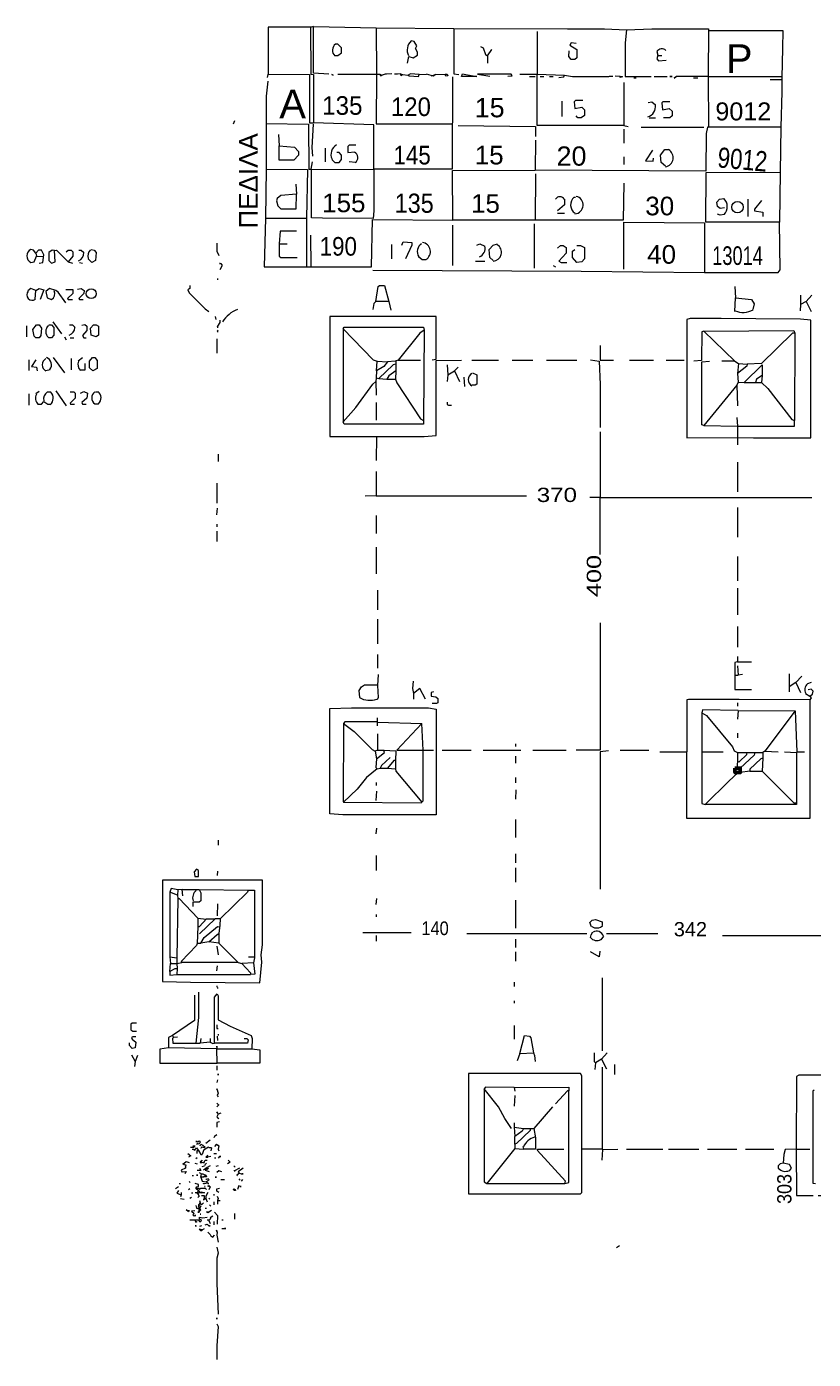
# Model space of a CAD drawing. Header units: metres. Extents: x 0.1 to 33.2, y 0 to 25.4.
# Drawn here: x 15.75 to 23.81, y 0.03 to 13.67 of the extents above; entities that cross this region are included whole.
import ezdxf

# ---------------------------------------------------------------- set-up
doc = ezdxf.new("R2010")
doc.units = ezdxf.units.M
for name, color, linetype, lineweight in [('P2D_GRAMMES', 7, 'Continuous', 18), ('P2D_MIKRA', 8, 'Continuous', 13), ('P2D_TOIXOI', 7, 'Continuous', 50), ('P2D_TOXA', 7, 'Continuous', 18)]:
    doc.layers.add(name, color=color, linetype=linetype, lineweight=lineweight)
doc.layers.add('P2D_KEIMENA', color=7, linetype='Continuous')
doc.styles.add('ARIAL', font='arial.ttf')

msp = doc.modelspace()

# ---------------------------------------------------------------- linework, layer by layer
at = {"layer": 'P2D_GRAMMES'}
for p, q in [((18.689606, 13.674725), (19.331021, 13.662025)), ((19.331021, 13.662025), (20.126325, 13.655675)), ((19.331021, 13.662025), (19.332575, 13.187683)), ((20.978685, 13.623925), (20.978685, 13.185775)), ((20.469225, 13.376275), (20.469225, 13.300075)), ((22.214609, 13.380027), (22.253575, 13.379739)), ((18.938875, 13.187683), (19.332575, 13.187683)), ((19.332575, 13.187683), (19.364325, 13.187683)), ((19.364325, 13.187683), (19.389725, 13.179425)), ((19.580225, 13.192125), (19.599275, 13.185775)), ((19.599275, 13.185775), (19.656425, 13.179425)), ((19.770725, 13.185775), (19.846925, 13.187683)), ((19.892869, 13.172701), (19.935825, 13.185775)), ((19.935825, 13.185775), (20.037425, 13.187683)), ((20.799425, 13.187683), (20.978685, 13.187683)), ((21.345525, 13.165416), (21.688425, 13.165416)), ((21.701125, 13.165416), (21.713758, 13.166063)), ((21.828125, 13.165416), (21.777325, 13.166725)), ((21.867252, 13.103225), (21.866225, 12.661682)), ((22.177375, 13.165416), (22.310725, 13.165416)), ((22.729825, 13.165416), (23.483929, 13.165325)), ((22.729825, 13.165416), (22.732917, 12.647489)), ((23.364825, 13.134975), (23.483715, 13.134975)), ((21.231225, 12.912725), (21.231225, 12.753975)), ((22.126575, 12.73996), (22.190075, 12.73996)), ((18.204942, 12.684125), (18.202275, 12.217218)), ((21.866225, 12.661682), (21.910675, 12.652375)), ((22.044025, 12.647489), (22.685375, 12.647489)), ((23.472775, 12.647489), (23.464889, 12.18565)), ((18.8087, 12.430125), (18.8087, 12.290425)), ((20.961452, 12.512675), (20.958175, 12.2047)), ((19.116675, 12.284075), (19.053175, 12.290425)), ((18.202275, 12.217218), (18.195925, 11.715445)), ((20.961452, 12.169775), (20.958175, 11.693098)), ((21.358225, 11.928763), (21.370925, 11.928763)), ((23.136437, 11.909425), (23.136437, 11.731625)), ((18.195925, 11.715445), (18.615025, 11.715445)), ((18.615025, 11.715445), (18.615025, 11.215787)), ((20.110549, 11.642725), (20.110549, 11.229975)), ((20.94865, 11.655425), (20.94865, 11.204575)), ((18.6563, 11.541125), (18.659475, 11.215787)), ((15.846425, 11.356975), (15.852775, 11.325225)), ((15.852775, 11.325225), (15.925346, 11.323411)), ((18.338283, 11.452225), (18.418175, 11.450931)), ((19.48815, 11.445875), (19.48815, 11.299825)), ((16.176625, 11.268075), (16.221075, 11.255375)), ((16.290925, 11.261725), (16.322675, 11.255375)), ((18.615025, 11.215787), (18.659475, 11.215787)), ((23.003648, 11.014075), (23.009225, 10.899775)), ((23.790275, 10.925175), (23.733125, 10.861675)), ((19.459575, 10.861123), (19.478625, 10.772775)), ((23.003648, 10.760075), (23.009225, 10.899775)), ((23.733125, 10.861675), (23.675975, 10.829925)), ((23.733125, 10.861675), (23.783925, 10.760075)), ((16.017875, 10.652125), (16.106775, 10.531475)), ((15.751342, 10.614025), (15.751342, 10.499725)), ((19.821525, 10.569575), (19.815175, 9.642475)), ((22.685375, 10.556875), (23.002875, 10.250904)), ((23.61565, 10.537825), (23.612475, 9.642475)), ((16.195675, 10.491355), (16.233775, 10.491355)), ((15.773491, 10.264775), (15.773491, 10.156825)), ((16.024225, 10.290175), (16.138525, 10.131425)), ((16.208375, 10.277475), (16.208375, 10.163175)), ((16.322675, 10.283825), (16.278225, 10.252075)), ((20.310475, 10.262528), (20.583525, 10.262528)), ((20.723225, 10.262528), (20.932775, 10.262528)), ((21.072475, 10.262528), (21.383625, 10.262528)), ((21.923375, 10.262528), (22.171025, 10.262528)), ((22.298025, 10.262528), (22.482175, 10.262528)), ((23.002875, 10.250904), (22.869525, 10.250904)), ((23.002875, 10.250904), (23.040975, 10.226675)), ((15.992475, 10.163175), (15.948025, 10.150475)), ((19.5329, 10.150475), (19.529425, 10.067925)), ((20.062825, 10.112375), (20.056475, 10.042525)), ((20.170775, 10.188575), (20.132675, 10.150475)), ((20.132675, 10.150475), (20.183475, 10.042525)), ((23.040975, 10.226675), (23.029202, 10.125075)), ((23.029202, 10.125075), (23.034625, 10.036175)), ((23.040975, 10.226675), (23.129875, 10.220325)), ((23.282275, 10.106025), (23.275925, 10.033943)), ((19.331021, 10.080625), (19.326225, 10.042525)), ((19.326225, 10.042525), (19.331021, 9.902825)), ((19.357975, 10.074275), (19.440525, 10.067925)), ((19.440525, 10.067925), (19.529425, 10.067925)), ((20.227925, 10.087278), (20.234275, 9.991725)), ((23.021925, 10.004425), (22.685375, 9.591675)), ((23.034625, 10.036175), (23.021925, 10.004425)), ((23.021925, 10.004425), (23.029202, 9.794875)), ((23.034625, 10.036175), (23.098125, 10.033943)), ((23.098125, 10.033943), (23.212425, 10.033943)), ((23.212425, 10.033943), (23.275925, 10.033943)), ((15.773491, 9.915525), (15.773491, 9.801225)), ((15.878175, 9.940925), (15.846425, 9.915525)), ((15.960725, 9.936956), (15.998825, 9.936956)), ((16.049625, 9.947275), (16.157575, 9.794875)), ((16.456025, 9.936956), (16.481425, 9.936956)), ((19.331021, 9.826625), (19.331021, 9.648825)), ((16.487775, 9.812524), (16.449675, 9.812524)), ((19.332575, 9.48053), (19.331021, 9.236075)), ((23.029202, 9.217025), (23.029202, 8.912225)), ((17.699358, 9.001125), (17.699358, 8.797925)), ((19.331021, 8.874214), (19.218275, 8.867775)), ((23.029202, 8.753475), (23.029202, 8.448675)), ((19.331021, 8.347075), (19.331021, 8.074025)), ((23.029202, 8.251825), (23.029202, 8.004175)), ((23.029202, 7.927975), (23.029202, 7.654925)), ((19.34464, 7.908925), (19.34464, 7.705725)), ((19.34464, 7.610475), (19.34464, 7.356475)), ((23.029202, 7.534275), (23.029202, 7.324725)), ((19.34464, 7.248525), (19.34464, 7.108825)), ((23.028275, 7.229475), (23.028275, 7.172325)), ((23.028275, 7.172325), (23.174325, 7.172325)), ((23.029202, 7.134225), (23.034625, 7.038975)), ((23.002875, 7.038278), (23.034625, 7.038975)), ((23.079075, 7.045325), (23.034625, 7.038975)), ((23.559406, 7.051675), (23.559406, 6.918325)), ((23.625175, 6.962775), (23.559406, 6.918325)), ((23.688675, 7.026275), (23.625175, 6.962775)), ((23.625175, 6.962775), (23.675975, 6.861175)), ((23.783925, 6.962775), (23.745825, 6.950075)), ((19.713575, 6.848475), (19.711621, 6.791325)), ((23.559406, 6.918325), (23.559406, 6.867525)), ((22.665497, 6.651625), (22.665497, 6.251575)), ((23.034625, 6.677025), (23.028275, 6.588125)), ((23.034625, 6.677025), (23.618825, 6.670675)), ((23.618825, 6.670675), (23.307675, 6.257925)), ((19.34464, 6.435725), (19.345275, 6.270625)), ((19.345275, 6.270625), (19.319875, 6.257925)), ((19.345275, 6.270625), (19.408775, 6.268085)), ((19.529425, 6.162675), (19.529425, 6.080125)), ((20.005675, 6.268085), (20.304125, 6.268085)), ((20.424775, 6.268085), (20.812125, 6.268085)), ((20.932775, 6.268085), (21.275675, 6.268085)), ((21.828125, 6.268085), (22.120225, 6.268085)), ((22.234525, 6.25206), (22.511513, 6.251575)), ((22.665497, 6.251575), (22.882225, 6.25206)), ((23.029202, 6.156325), (23.021925, 6.086475)), ((23.029202, 6.245225), (23.129875, 6.245225)), ((23.129875, 6.245225), (23.206075, 6.245225)), ((23.206075, 6.245225), (23.288487, 6.245225)), ((23.288487, 6.188075), (23.282275, 6.054725)), ((23.307675, 6.257925), (23.288487, 6.245225)), ((23.307675, 6.257925), (23.447375, 6.25206)), ((19.370675, 6.086475), (19.446875, 6.086475)), ((19.446875, 6.086475), (19.529425, 6.080125)), ((23.155275, 6.054725), (23.057247, 6.04079)), ((23.155275, 6.054725), (23.282275, 6.054725)), ((20.756552, 5.559425), (20.756552, 5.375275)), ((19.331021, 5.191125), (19.331021, 5.038725)), ((20.756552, 5.210175), (20.756552, 5.114925)), ((20.756552, 5.064125), (20.756552, 4.918075)), ((17.294225, 4.784725), (17.300575, 4.750858)), ((17.345025, 4.84418), (17.300575, 4.841875)), ((17.516475, 4.84418), (18.018125, 4.835525)), ((17.300575, 4.750858), (17.287875, 4.143375)), ((17.706975, 4.695825), (17.700625, 4.575175)), ((20.756552, 4.733925), (20.756552, 4.448175)), ((17.503775, 4.549775), (17.503775, 4.464109)), ((17.732375, 4.543425), (17.681575, 4.543425)), ((17.719675, 4.392281), (17.719675, 4.295775)), ((19.192875, 4.403725), (19.688175, 4.403725)), ((20.259675, 4.392281), (21.485225, 4.392281)), ((21.656675, 4.365625), (21.631275, 4.327525)), ((21.688425, 4.392281), (22.215475, 4.392281)), ((22.875875, 4.373536), (24.641175, 4.373536)), ((17.497664, 4.295997), (17.535525, 4.295775)), ((17.618075, 4.308475), (17.535525, 4.295775)), ((17.699358, 4.264025), (17.71384, 4.175125)), ((17.719675, 4.295775), (17.916525, 4.094867)), ((17.218348, 4.156075), (17.224375, 4.086225)), ((17.916525, 4.094867), (17.338675, 4.094867)), ((17.916525, 4.094867), (17.954625, 4.086225)), ((18.075275, 4.092575), (17.954625, 4.086225)), ((18.024475, 4.155901), (18.084175, 4.155901)), ((21.644532, 3.940175), (21.644532, 3.190875)), ((20.743813, 3.451225), (20.743813, 3.311525)), ((17.254115, 3.333591), (17.294225, 3.334931)), ((17.533284, 3.317875), (17.529175, 3.272274)), ((17.630775, 3.279775), (17.529175, 3.272274)), ((17.630775, 3.317875), (17.630775, 3.279775)), ((16.824325, 3.152775), (16.862425, 3.082925)), ((16.887825, 3.146425), (16.862425, 3.082925)), ((17.484725, 3.272274), (17.529175, 3.272274)), ((20.799425, 3.165475), (20.774025, 3.089275)), ((20.799425, 3.165475), (20.939125, 3.171825)), ((16.862425, 3.082925), (16.856075, 3.032125)), ((17.699358, 3.038475), (17.699358, 2.994025)), ((21.637625, 3.108325), (21.574125, 3.070225)), ((21.770975, 3.051175), (21.770975, 2.949575)), ((17.706975, 2.894089), (17.699358, 2.867025)), ((20.742275, 2.816225), (20.748625, 2.778125)), ((20.748625, 2.733675), (20.742275, 2.625725)), ((21.135975, 2.619375), (20.945475, 2.397125)), ((20.743813, 2.409825), (20.748625, 2.314575)), ((20.837525, 2.397125), (20.907375, 2.397125)), ((17.427575, 2.206625), (17.465675, 2.206625)), ((17.643475, 2.200275), (17.630775, 2.200275)), ((17.643475, 2.200275), (17.637125, 2.168525)), ((17.694275, 2.238375), (17.675225, 2.212975)), ((17.694275, 2.238375), (17.719675, 2.221865)), ((17.710747, 2.227668), (17.719675, 2.221865)), ((20.748625, 2.193925), (20.837525, 2.187183)), ((20.831175, 2.212975), (20.837525, 2.187183)), ((21.891625, 2.187183), (22.266275, 2.187183)), ((22.323425, 2.187183), (22.634575, 2.187183)), ((22.723475, 2.187183), (23.021925, 2.187183)), ((23.110825, 2.187183), (23.402925, 2.187183)), ((23.631525, 2.187575), (23.771225, 2.187183)), ((17.497425, 2.098675), (17.484725, 2.085975)), ((17.510125, 2.171065), (17.535525, 2.130425)), ((17.529175, 2.05105), (17.539765, 2.063404)), ((17.535525, 2.130425), (17.548225, 2.130425)), ((17.535525, 2.130425), (17.548225, 2.130425)), ((17.560925, 2.171065), (17.548225, 2.130425)), ((17.6022, 2.1209), (17.605375, 2.105025)), ((17.637125, 2.111375), (17.605375, 2.105025)), ((17.668875, 2.142548), (17.694275, 2.142548)), ((17.675225, 2.096135), (17.687925, 2.096135)), ((17.726025, 2.110798), (17.71384, 2.092325)), ((17.446625, 1.9177), (17.459325, 1.9177)), ((17.472025, 2.041525), (17.497425, 2.035175)), ((17.516475, 1.946275), (17.541875, 1.934369)), ((17.548225, 2.009775), (17.573625, 2.016125)), ((17.579975, 2.028825), (17.573625, 2.016125)), ((17.579975, 2.028825), (17.573625, 2.016125)), ((17.592675, 2.041525), (17.579975, 2.028825)), ((17.599025, 1.997075), (17.592675, 1.984375)), ((17.630775, 2.016125), (17.599025, 1.997075)), ((17.71384, 2.016125), (17.687925, 2.009775)), ((17.313275, 1.833161), (17.325975, 1.833161)), ((17.421225, 1.781175), (17.408525, 1.768475)), ((17.414875, 1.857375), (17.421225, 1.844675)), ((17.484725, 1.787525), (17.491075, 1.800225)), ((17.491075, 1.800225), (17.484725, 1.787525)), ((17.484725, 1.787525), (17.510125, 1.762125)), ((17.548225, 1.857375), (17.592675, 1.851025)), ((17.554575, 1.838325), (17.569392, 1.831975)), ((17.630775, 1.800225), (17.618075, 1.768475)), ((17.334442, 1.717675), (17.325975, 1.698625)), ((17.325975, 1.680845), (17.364075, 1.673225)), ((17.334442, 1.743075), (17.334442, 1.717675)), ((17.440275, 1.692275), (17.421263, 1.679575)), ((17.440275, 1.739688), (17.452975, 1.739688)), ((17.516475, 1.743075), (17.541875, 1.739688)), ((17.522825, 1.660525), (17.529175, 1.635125)), ((17.567275, 1.685925), (17.586325, 1.680845)), ((17.586325, 1.680845), (17.599025, 1.647825)), ((17.624425, 1.685925), (17.618075, 1.673225)), ((17.666201, 1.724025), (17.666201, 1.711325)), ((17.666201, 1.647825), (17.666201, 1.616075)), ((17.706975, 1.659001), (17.706975, 1.622425)), ((17.510125, 1.597025), (17.522825, 1.584325)), ((17.579975, 1.582208), (17.592675, 1.582208)), ((17.624425, 1.616075), (17.637125, 1.603375)), ((17.421225, 1.463675), (17.472025, 1.463675)), ((17.541875, 1.400175), (17.522825, 1.393825)), ((17.548225, 1.362075), (17.573625, 1.373364)), ((17.599025, 1.463675), (17.611725, 1.463675)), ((17.611725, 1.463675), (17.624425, 1.463675)), ((17.611725, 1.463675), (17.624425, 1.463675)), ((17.611725, 1.463675), (17.630775, 1.425575)), ((17.666201, 1.444625), (17.666201, 1.412875)), ((17.699358, 1.184275), (17.71384, 1.120775)), ((17.699358, 0.942975), (17.699358, 0.930275)), ((17.699358, 0.942975), (17.699358, 0.930275)), ((17.699358, 0.396875), (17.71384, 0.371475))]:
    msp.add_line(p, q, dxfattribs=at)
for points in [[(18.843625, 13.187683), (18.689606, 13.198475), (18.689606, 13.674725), (18.665825, 13.668123), (18.2245, 13.668123), (18.2245, 13.198475), (18.214975, 13.154025)], [(18.6563, 13.668123), (18.659475, 13.187683), (18.689606, 13.185775), (18.689606, 12.690475)], [(20.126325, 13.655675), (21.288375, 13.650936), (21.669375, 13.650936), (21.891625, 13.642975)], [(20.126325, 13.655675), (20.126325, 13.192125), (20.177125, 13.185775)], [(21.891625, 13.642975), (21.878925, 13.509625), (21.878925, 13.165416), (22.145625, 13.165416)], [(21.891625, 13.642975), (22.151975, 13.650936), (22.732917, 13.650936), (22.729825, 13.165416)], [(19.650075, 13.300075), (19.662775, 13.369925), (19.707225, 13.357225), (19.751675, 13.382625), (19.751675, 13.414375), (19.732625, 13.452475), (19.745325, 13.477875), (19.719925, 13.522325), (19.688175, 13.528675)], [(21.377275, 13.503275), (21.326475, 13.509625), (21.313775, 13.484225), (21.383625, 13.439775), (21.383625, 13.357225), (21.364575, 13.338175), (21.326475, 13.338175), (21.301075, 13.369925), (21.307425, 13.427075)], [(22.732827, 13.636727), (23.495, 13.636625), (23.489358, 13.452475), (23.483715, 13.154025), (23.483715, 13.134975)], [(18.907125, 13.379739), (18.938875, 13.379739), (18.973588, 13.408025), (18.973588, 13.458825), (18.938875, 13.496925), (18.913475, 13.496925)], [(20.399375, 13.471525), (20.424775, 13.458825), (20.450175, 13.388975), (20.469225, 13.376275), (20.513675, 13.439775), (20.513675, 13.439775)], [(22.202775, 13.420725), (22.215475, 13.382625), (22.202775, 13.344525), (22.221825, 13.325475), (22.298025, 13.331825)], [(18.221325, 13.115925), (18.204942, 12.963525), (18.204942, 12.684125)], [(18.222428, 13.188807), (18.646775, 13.185775), (18.646775, 12.690475), (18.689606, 12.690475)], [(20.110549, 13.160375), (20.107275, 12.217218), (19.307243, 12.217218), (19.307243, 11.788775), (19.300825, 11.712575), (18.780125, 11.715445), (18.669, 11.718925), (18.669, 12.214225), (19.307243, 12.217218), (19.307243, 12.671425), (18.689606, 12.690475)], [(18.875375, 13.185775), (18.888075, 13.179425), (18.875375, 13.185775)], [(19.332575, 13.187683), (19.331021, 12.67972), (20.10888, 12.679671)], [(19.364325, 13.187683), (19.377025, 13.173075), (19.389725, 13.179425)], [(19.491325, 13.192125), (19.434175, 13.187683), (19.421475, 13.187683), (19.389725, 13.179425)], [(19.580225, 13.192125), (19.548475, 13.187683), (19.516725, 13.187683)], [(19.599275, 13.185775), (19.586575, 13.173075), (19.580225, 13.192125)], [(19.935825, 13.185775), (19.916775, 13.166725), (19.846925, 13.187683)], [(20.678775, 13.166725), (20.723225, 13.173075), (20.710525, 13.187683), (20.367625, 13.187683), (20.494625, 13.166725)], [(21.866225, 12.661682), (20.977225, 12.661682), (20.978685, 13.187683), (21.256625, 13.179425)], [(21.199475, 13.154025), (21.250275, 13.160375), (21.256625, 13.179425), (21.339175, 13.165416), (21.707475, 13.165416), (21.720175, 13.166725), (21.751925, 13.166725)], [(22.361525, 13.165416), (22.336125, 13.165416), (22.361525, 13.165416)], [(22.729825, 13.165416), (22.405975, 13.165416), (22.380575, 13.147675), (22.397439, 13.159454)], [(23.483715, 13.134975), (23.483715, 13.007975), (23.472775, 12.647489)], [(21.447125, 12.919075), (21.370925, 12.919075), (21.358225, 12.906375), (21.364575, 12.836525), (21.434425, 12.849225), (21.463496, 12.823825), (21.463496, 12.766675), (21.428075, 12.73996), (21.396325, 12.73996), (21.377275, 12.760325)], [(22.113875, 12.900025), (22.151975, 12.906375), (22.190075, 12.874625)], [(22.336125, 12.906375), (22.266275, 12.906375), (22.253575, 12.893675), (22.259925, 12.823825), (22.329775, 12.836525), (22.361339, 12.811125), (22.361339, 12.760325), (22.336125, 12.73996), (22.272625, 12.73996)], [(18.204942, 12.684125), (18.63725, 12.677775), (18.640425, 12.217218), (18.665825, 12.217218), (18.678525, 12.290425)], [(18.329275, 12.569825), (18.335625, 12.455525), (18.494375, 12.442825), (18.534592, 12.398375), (18.534592, 12.360275), (18.488025, 12.309475), (18.338283, 12.309475), (18.335625, 12.455525)], [(20.170775, 12.661682), (20.961452, 12.652375), (20.961452, 12.550775)], [(23.472775, 12.647489), (22.723475, 12.647489), (22.707517, 12.582525), (22.704425, 12.195175), (20.958175, 12.2047)], [(19.123025, 12.460514), (19.053175, 12.460514), (19.040475, 12.449175), (19.040475, 12.385675), (19.110325, 12.392025)], [(22.291675, 12.245975), (22.247225, 12.284075), (22.240875, 12.360275), (22.285325, 12.417425), (22.323425, 12.417425)], [(18.875375, 12.315825), (18.907125, 12.284075), (18.951575, 12.284075), (18.973588, 12.315825), (18.973588, 12.360275), (18.951575, 12.385675), (18.926175, 12.385675)], [(22.158325, 12.411075), (22.088475, 12.303125), (22.164675, 12.296775), (22.171025, 12.328525)], [(18.202275, 12.217218), (18.627725, 12.214225), (18.615025, 11.715445)], [(20.113625, 11.693098), (20.110549, 12.201525), (20.958175, 12.2047)], [(18.507075, 12.061825), (18.513425, 11.960225), (18.354675, 11.947525), (18.316575, 11.915775), (18.310225, 11.890375), (18.322925, 11.839575), (18.354675, 11.811), (18.51025, 11.811), (18.513425, 11.960225)], [(21.867252, 12.074525), (21.859875, 11.693098), (20.113625, 11.693098)], [(21.256625, 11.909425), (21.256625, 11.852275), (21.186775, 11.788775)], [(22.894925, 11.820525), (22.850475, 11.814175), (22.825075, 11.833225), (22.818725, 11.877675), (22.844125, 11.909425), (22.888575, 11.915775)], [(23.275925, 11.896725), (23.203853, 11.807825), (23.203853, 11.788775), (23.288487, 11.776075), (23.288487, 11.731625)], [(22.894925, 11.750675), (22.850475, 11.744325), (22.825075, 11.757025)], [(18.195925, 11.715445), (18.183225, 11.215787), (18.615025, 11.215787)], [(18.659475, 11.215787), (19.281775, 11.215787), (19.29138, 11.699875), (20.113625, 11.693098)], [(21.867252, 11.191875), (21.867252, 11.674475), (22.691277, 11.668125), (22.691277, 11.15992), (23.447375, 11.15992), (23.464889, 11.185525), (23.460075, 11.674603)], [(17.699358, 11.458575), (17.699358, 11.376025), (17.719675, 11.331575)], [(18.513425, 11.580783), (18.348325, 11.580783), (18.338283, 11.452225)], [(19.592925, 11.439525), (19.605625, 11.471275), (19.694525, 11.464925), (19.694525, 11.439525), (19.631025, 11.299825)], [(15.878175, 11.255375), (15.916275, 11.261725), (15.922625, 11.312525), (15.928975, 11.337925), (15.903575, 11.388436), (15.871825, 11.388436), (15.846425, 11.356975), (15.821025, 11.388725), (15.795625, 11.395075)], [(15.795625, 11.261725), (15.827375, 11.268075), (15.852775, 11.325225)], [(16.036925, 11.382375), (16.055975, 11.388725), (16.176625, 11.268075)], [(16.157575, 11.369675), (16.176625, 11.388436), (16.208375, 11.388436), (16.22425, 11.369675), (16.22425, 11.325225), (16.176625, 11.268075)], [(16.284575, 11.388436), (16.309975, 11.388436), (16.335375, 11.363325)], [(16.411575, 11.395075), (16.443325, 11.388725), (16.462375, 11.363325), (16.456025, 11.280775), (16.417925, 11.261725), (16.379825, 11.299825)], [(18.338283, 11.452225), (18.338283, 11.325225), (18.354675, 11.312525), (18.519775, 11.312525)], [(20.361275, 11.439525), (20.393025, 11.452225), (20.443825, 11.426825)], [(20.526375, 11.280775), (20.494625, 11.312525), (20.488275, 11.395075), (20.526375, 11.439525), (20.570825, 11.450931)], [(21.186775, 11.407775), (21.218525, 11.435976), (21.243925, 11.435976), (21.275675, 11.414125), (21.275675, 11.356975), (21.199475, 11.274425), (21.224875, 11.261725), (21.282025, 11.261725)], [(21.383625, 11.435976), (21.421725, 11.435976), (21.463496, 11.414125), (21.463496, 11.299825), (21.434425, 11.268075), (21.383625, 11.261725), (21.339175, 11.312525), (21.339175, 11.376025), (21.364575, 11.395075)], [(17.732375, 11.249025), (17.726025, 11.249025), (17.738725, 11.249025), (17.751425, 11.236325), (17.751425, 11.223625), (17.73016, 11.185525)], [(19.840575, 11.289665), (19.802475, 11.289665), (19.764375, 11.318875)], [(19.294475, 11.181854), (21.428075, 11.170887), (22.691277, 11.15992)], [(15.846425, 10.975975), (15.795625, 10.995025), (15.763875, 10.969625)], [(15.840075, 10.887075), (15.846425, 10.975975), (15.878175, 10.995025), (15.928975, 10.982325), (15.890875, 10.880725)], [(16.151225, 10.848975), (16.075025, 10.956925), (16.049625, 10.975975), (15.986125, 10.995025), (15.948025, 10.963275), (15.960725, 10.899775), (16.005175, 10.880725)], [(16.151225, 10.9855), (16.22425, 10.9855), (16.22425, 10.944225), (16.170275, 10.893425), (16.176625, 10.8839), (16.221075, 10.8839)], [(16.271875, 10.988675), (16.309975, 10.995025), (16.341725, 10.975975), (16.335375, 10.944225), (16.284575, 10.893425), (16.290925, 10.8839), (16.329025, 10.8839)], [(17.421263, 11.026775), (17.421263, 10.995025), (17.402175, 10.982325), (17.414875, 10.950575), (17.579975, 10.785475), (17.618075, 10.760075)], [(19.326225, 10.861123), (19.351625, 11.014075), (19.364325, 11.026775), (19.415125, 11.026775), (19.459575, 10.861123), (19.326225, 10.861123), (19.307175, 10.842625), (19.294475, 10.779125)], [(23.675975, 10.925175), (23.675975, 10.829925), (23.669625, 10.766425)], [(23.009225, 10.899775), (23.174325, 10.880725), (23.199725, 10.836275), (23.187025, 10.779125)], [(19.904075, 10.264775), (19.944909, 10.271125), (19.944909, 10.70715), (18.85614, 10.70715), (18.85614, 9.48053), (19.332575, 9.48053)], [(22.685375, 9.591675), (23.028275, 9.586259), (23.029202, 9.471025), (23.193375, 9.466136), (23.781908, 9.466136), (23.781908, 10.671175), (23.675975, 10.6807), (23.218775, 10.6845), (22.863175, 10.6883), (22.545675, 10.6883), (22.511513, 10.677525), (22.511513, 9.466136), (23.029202, 9.471025), (23.029202, 9.394825)], [(15.979775, 10.621963), (16.005175, 10.621963), (16.030575, 10.594975), (16.030575, 10.518775), (16.005175, 10.491355), (15.973425, 10.491355)], [(16.189325, 10.621963), (16.221075, 10.621963), (16.246475, 10.594975)], [(16.316325, 10.620375), (16.348075, 10.626725), (16.368326, 10.607675), (16.368326, 10.563225), (16.322675, 10.512425), (16.335375, 10.491355), (16.360775, 10.491355)], [(18.993126, 10.582275), (19.002375, 10.598196), (19.815175, 10.598196), (19.821525, 10.569575)], [(18.993126, 10.582275), (18.993126, 9.629775), (19.123025, 9.775825), (19.294475, 10.017125), (19.326225, 10.042525)], [(18.993126, 10.582275), (19.300825, 10.264775), (19.338925, 10.252075)], [(19.821525, 10.569575), (19.777075, 10.537825), (19.554825, 10.262528), (19.783425, 10.262528)], [(22.685375, 10.556875), (22.665497, 10.550525), (22.659975, 10.258425), (22.583775, 10.252075)], [(22.685375, 10.556875), (23.606125, 10.563225), (23.61565, 10.537825)], [(23.61565, 10.537825), (23.593425, 10.537825), (23.275925, 10.226675), (23.129875, 10.220325)], [(21.624943, 10.410825), (21.624925, 10.262528), (21.758275, 10.262528)], [(15.846425, 10.264775), (15.801975, 10.194925), (15.852775, 10.188575), (15.859125, 10.150475)], [(19.332575, 9.48053), (19.821525, 9.48053), (19.944909, 9.490075), (19.944909, 10.258425), (20.202525, 10.262528)], [(19.530066, 10.253464), (19.5329, 10.220325), (19.504025, 10.213975), (19.357975, 10.074275)], [(19.554825, 10.262528), (19.523075, 10.250904), (19.446875, 10.245725)], [(21.523325, 10.264775), (21.612225, 10.252075), (21.624943, 10.010775), (21.624943, 9.572625)], [(22.685375, 9.591675), (22.665497, 9.598025), (22.665497, 10.245725), (22.742525, 10.250904)], [(16.303625, 10.162339), (16.350736, 10.162339), (16.350736, 10.226675)], [(19.332575, 10.150475), (19.331021, 10.080625), (19.357975, 10.074275)], [(19.5329, 10.220325), (19.5329, 10.150475), (19.459575, 10.099675), (19.440525, 10.067925)], [(20.056475, 10.213975), (20.062825, 10.112375), (20.132675, 10.150475)], [(20.316825, 10.131425), (20.361275, 10.112375), (20.361275, 10.017125), (20.342225, 10.00383), (20.310475, 10.00383)], [(23.129875, 10.220325), (23.123525, 10.201275), (23.029202, 10.125075)], [(23.098125, 10.033943), (23.282275, 10.213975), (23.282275, 10.106025)], [(23.282275, 10.106025), (23.225125, 10.067925), (23.212425, 10.033943)], [(19.529425, 10.067925), (19.542125, 10.029825), (19.783425, 9.661525), (19.815175, 9.642475)], [(23.275925, 10.033943), (23.339425, 9.972675), (23.587075, 9.655175), (23.612475, 9.642475)], [(15.865475, 9.812524), (15.903575, 9.812524), (15.928975, 9.839325), (15.967075, 9.812524), (15.992475, 9.812524)], [(16.195675, 9.936956), (16.233775, 9.936956), (16.246475, 9.921875), (16.246475, 9.871075), (16.195675, 9.820275), (16.202025, 9.812524), (16.240125, 9.812524)], [(16.303625, 9.921875), (16.335375, 9.940925), (16.373475, 9.921875), (16.367125, 9.871075), (16.316325, 9.826625), (16.322675, 9.812524), (16.360775, 9.812524)], [(19.815175, 9.642475), (19.815175, 9.607599), (19.002375, 9.607599), (18.993126, 9.629775)], [(23.021925, 9.674225), (23.028275, 9.586259), (23.612475, 9.586259), (23.612475, 9.642475)], [(21.624943, 9.528175), (21.624943, 8.855495), (21.516975, 8.855495)], [(19.331021, 9.121775), (19.331021, 8.874214), (20.869275, 8.874214)], [(21.624943, 8.270875), (21.624943, 8.855495), (23.790275, 8.855495)], [(21.624943, 7.572375), (21.624943, 6.268085), (21.377275, 6.268085)], [(23.028275, 7.172325), (23.002875, 7.165975), (23.002875, 7.038278)], [(19.351625, 7.045325), (19.345275, 6.931025), (19.351625, 6.810375), (19.338925, 6.784975)], [(19.707225, 6.975475), (19.700875, 6.899275), (19.713575, 6.848475)], [(23.002875, 7.038278), (23.003648, 6.889075), (23.174325, 6.889075)], [(19.161125, 6.810375), (19.154775, 6.880225), (19.180175, 6.918325), (19.211925, 6.938919), (19.345712, 6.938895)], [(19.834225, 6.791325), (19.777075, 6.899275), (19.713575, 6.848475)], [(19.916775, 6.867525), (19.891375, 6.861175), (19.891375, 6.823075), (19.942175, 6.816725), (19.961225, 6.797675), (19.961225, 6.753225), (19.948525, 6.747815), (19.904075, 6.747815)], [(23.726775, 6.848475), (23.771225, 6.823075), (23.796625, 6.842125), (23.802975, 6.873875), (23.783925, 6.892925), (23.752175, 6.886575)], [(23.771225, 6.823075), (23.783925, 6.804025), (23.770422, 6.784975)], [(23.770422, 6.784975), (23.047325, 6.789395), (22.526625, 6.789395), (22.511513, 6.784975), (22.511513, 6.251575)], [(23.770422, 6.784975), (23.770422, 5.57121), (22.511513, 5.57121), (22.511513, 6.251575)], [(19.338925, 6.600825), (19.338925, 6.559192), (19.008725, 6.559192), (18.996025, 6.543675)], [(19.34464, 6.518275), (19.34464, 6.556375), (19.796125, 6.543675)], [(23.034625, 6.677025), (22.672675, 6.681409), (22.665497, 6.651625)], [(22.665497, 6.651625), (22.710775, 6.626225), (22.977475, 6.302375), (22.996525, 6.264275), (23.029202, 6.245225)], [(23.618825, 6.670675), (23.637875, 6.25206), (23.714075, 6.25206)], [(18.996025, 6.543675), (18.993126, 5.743575), (18.996025, 5.737225)], [(18.996025, 6.543675), (19.103975, 6.461125), (19.288125, 6.276975), (19.319875, 6.257925), (19.332575, 6.181725), (19.415125, 6.245225), (19.408775, 6.268085)], [(19.332575, 6.181725), (19.326225, 6.092825), (19.338925, 6.080125), (19.370675, 6.086475)], [(19.472275, 6.194425), (19.383375, 6.111875), (19.370675, 6.086475)], [(19.408775, 6.268085), (19.5329, 6.264275), (19.529425, 6.162675)], [(19.529425, 6.162675), (19.510375, 6.162675), (19.446875, 6.086475)], [(19.796125, 5.737225), (19.809883, 5.749925), (19.809883, 6.268085), (19.916775, 6.268085)], [(21.707475, 6.264275), (21.624943, 6.251575), (21.624943, 4.848225)], [(22.665497, 6.251575), (22.665497, 5.724525), (22.698075, 5.712222)], [(23.029202, 6.245225), (23.029202, 6.156325), (23.047325, 6.149975), (23.123525, 6.226175), (23.129875, 6.245225)], [(23.206075, 6.245225), (23.199725, 6.219825), (23.057247, 6.086475)], [(23.288487, 6.245225), (23.288487, 6.188075), (23.269575, 6.181725), (23.155729, 6.073775), (23.155275, 6.054725)], [(23.510875, 6.25206), (23.634889, 6.245225), (23.634889, 5.730875)], [(19.338925, 6.080125), (19.230975, 5.991225), (19.135725, 5.870575), (18.996025, 5.737225)], [(19.529425, 6.080125), (19.5329, 6.054725), (19.796125, 5.737225)], [(23.034625, 6.04079), (22.939375, 5.953125), (22.698075, 5.712222)], [(23.282275, 6.054725), (23.606125, 5.73102), (23.634889, 5.730875)], [(18.996025, 5.737225), (19.789775, 5.73102), (19.796125, 5.737225)], [(23.634889, 5.730875), (23.634889, 5.712222), (22.698075, 5.712222)], [(17.300575, 4.841875), (17.230725, 4.854575), (17.218348, 4.816475)], [(17.300575, 4.841875), (17.294225, 4.784725), (17.218348, 4.816475)], [(17.218348, 4.816475), (17.218348, 4.156075), (17.287875, 4.143375)], [(17.351375, 4.778375), (17.345025, 4.84418), (17.516475, 4.84418)], [(17.516475, 4.84418), (17.533284, 4.810125), (17.533284, 4.727575), (17.516475, 4.714875), (17.452975, 4.714875), (17.452975, 4.670425)], [(18.018125, 4.835525), (18.011775, 4.816475), (17.732375, 4.543425)], [(18.018125, 4.835525), (18.084175, 4.835525), (18.084175, 4.143375), (18.075275, 4.092575)], [(17.300575, 4.750858), (17.313275, 4.750858), (17.503775, 4.549775), (17.589901, 4.540275)], [(17.503775, 4.464109), (17.522825, 4.464109), (17.592675, 4.543425), (17.681575, 4.543425), (17.522825, 4.391025)], [(17.732375, 4.543425), (17.73016, 4.479925), (17.719675, 4.392281)], [(21.536025, 4.460875), (21.516975, 4.505325), (21.542375, 4.530725), (21.574125, 4.537075), (21.644532, 4.511675), (21.644532, 4.473575)], [(17.503775, 4.464109), (17.497425, 4.289425), (17.491075, 4.270375), (17.334442, 4.105275), (17.338675, 4.094867)], [(17.535525, 4.295775), (17.567275, 4.352925), (17.706975, 4.464109), (17.728147, 4.463095)], [(17.719675, 4.295775), (17.618075, 4.308475), (17.700625, 4.384675), (17.719675, 4.392281)], [(21.523325, 4.352925), (21.529675, 4.378325), (21.548725, 4.410075)], [(17.287875, 4.143375), (17.287875, 4.086225), (17.338675, 4.094867)], [(18.075275, 4.092575), (18.087975, 3.978275), (18.043525, 3.972435)], [(21.618575, 4.213225), (21.612225, 4.156075), (21.523325, 4.206875)], [(17.218348, 4.003675), (17.224375, 4.086225), (17.287875, 4.086225), (17.291252, 4.035425), (17.287875, 3.972435)], [(17.291252, 4.032488), (17.268825, 4.032488), (17.218348, 4.003675), (17.218348, 3.965575), (17.287875, 3.972435), (18.043525, 3.972435)], [(17.954625, 4.086225), (18.043525, 3.990975), (18.043525, 3.972435)], [(17.469211, 3.762375), (17.469211, 3.502025), (17.243425, 3.349625)], [(17.511486, 3.794125), (17.511486, 3.533775), (17.484725, 3.272274)], [(17.675225, 3.272274), (17.675225, 3.743325), (17.700625, 3.775075), (17.71384, 3.756025), (17.71384, 3.508375), (17.833975, 3.444875), (18.049875, 3.349625), (18.06194, 3.317875), (18.056225, 3.211743)], [(16.868775, 3.334931), (16.837025, 3.334931), (16.824325, 3.330575), (16.830675, 3.311525), (16.868775, 3.279775), (16.862425, 3.222625), (16.830675, 3.216275), (16.805275, 3.248025), (16.805275, 3.273425), (16.805275, 3.273425)], [(17.243425, 3.349625), (17.205325, 3.330575), (17.205325, 3.222625), (17.114782, 3.209925), (17.114782, 3.065681), (17.700625, 3.065681)], [(17.243425, 3.349625), (17.256125, 3.330575), (17.243425, 3.317875), (17.249775, 3.272274), (17.484725, 3.272274)], [(17.630775, 3.279775), (17.656175, 3.267075), (17.675225, 3.272274)], [(17.980025, 3.317875), (18.005425, 3.317875), (18.018125, 3.305175), (18.011775, 3.272274), (17.675225, 3.272274)], [(20.799425, 3.165475), (20.850225, 3.349625), (20.901025, 3.343275), (20.913725, 3.324225), (20.939125, 3.171825), (20.951825, 3.146425), (20.958175, 3.082925)], [(17.699358, 3.228975), (17.699358, 3.211743), (17.205325, 3.222625)], [(17.699358, 3.228975), (17.699358, 3.241675), (17.699358, 3.228975)], [(17.700625, 3.065681), (17.699358, 3.211743), (18.056225, 3.211743)], [(18.056225, 3.211743), (18.138246, 3.203575), (18.138246, 3.065681), (17.700625, 3.065681)], [(21.56027, 3.171825), (21.56027, 3.082925), (21.574125, 3.070225), (21.567775, 3.000375)], [(21.694775, 3.171825), (21.637625, 3.108325), (21.688425, 3.006725)], [(21.644532, 3.025775), (21.643975, 2.187183), (21.434425, 2.187183)], [(17.71384, 2.955925), (17.71384, 2.943225), (17.71384, 2.955925)], [(23.853775, 1.712099), (24.904219, 1.712099), (24.904219, 2.924175), (24.901525, 2.942215), (23.656925, 2.942215), (23.634889, 2.930525), (23.631525, 2.187575)], [(17.703099, 2.792044), (17.699358, 2.803525), (17.71384, 2.759075)], [(17.71384, 2.759075), (17.700625, 2.733675), (17.71384, 2.720975), (17.71384, 2.720975)], [(20.742275, 2.816225), (20.450175, 2.821565), (20.436658, 2.803525)], [(20.716875, 2.397125), (20.647025, 2.498725), (20.583525, 2.619375), (20.436658, 2.803525), (20.436658, 1.851025), (20.462875, 1.833161)], [(20.742275, 2.816225), (21.301075, 2.821565), (21.30425, 2.784475)], [(21.262975, 1.833161), (21.30425, 1.844675), (21.30425, 2.784475), (21.288375, 2.784475), (21.167725, 2.651125)], [(23.815675, 2.790825), (23.799537, 2.778125), (23.799537, 1.838325), (23.828375, 1.833161)], [(17.70568, 2.651727), (17.699358, 2.657475), (17.713325, 2.644775), (17.719675, 2.638425), (17.699358, 2.619375)], [(17.70472, 2.558823), (17.699358, 2.568575), (17.713325, 2.543175)], [(17.738725, 2.555875), (17.713325, 2.543175), (17.699358, 2.517775), (17.706975, 2.511425), (17.719675, 2.498725), (17.719675, 2.498725)], [(17.726025, 2.466975), (17.699358, 2.460625), (17.699358, 2.409825)], [(17.699358, 2.333625), (17.675225, 2.314575), (17.668875, 2.301875), (17.668875, 2.301875)], [(20.743813, 2.454275), (20.743813, 2.409825), (20.837525, 2.397125)], [(20.837525, 2.397125), (20.824825, 2.371725), (20.748625, 2.314575)], [(20.907375, 2.397125), (20.907375, 2.378075), (20.767675, 2.244725), (20.748625, 2.238375), (20.748625, 2.314575)], [(20.907375, 2.397125), (20.945475, 2.397125), (20.961452, 2.301875), (20.961452, 2.187183), (20.837525, 2.187183)], [(17.446625, 2.187183), (17.459325, 2.187183), (17.472025, 2.174875), (17.491075, 2.200275), (17.510125, 2.171065)], [(17.529175, 2.219325), (17.533284, 2.238375), (17.554575, 2.225675), (17.579975, 2.206625), (17.567275, 2.200275), (17.541875, 2.206625), (17.533284, 2.193925), (17.533284, 2.193925)], [(17.643475, 2.200275), (17.618075, 2.200275), (17.611725, 2.206625), (17.579975, 2.187575), (17.560925, 2.171065)], [(17.719675, 2.221865), (17.71384, 2.187575), (17.719675, 2.168525)], [(20.748625, 2.238375), (20.748625, 2.193925), (20.462875, 1.833161), (21.262975, 1.833161), (21.269325, 1.857375), (20.977225, 2.174875), (20.983575, 2.187183), (21.250275, 2.187183)], [(21.643975, 2.073275), (21.650325, 2.181225), (21.802725, 2.187183)], [(23.631525, 2.187575), (23.517225, 2.181225), (23.504525, 2.130425), (23.498175, 2.041525)], [(23.631525, 2.187575), (23.634889, 1.712099), (23.802975, 1.712099)], [(17.376775, 2.003425), (17.383125, 2.022475), (17.364075, 2.027238), (17.351375, 2.035175), (17.364075, 2.041525), (17.383125, 2.060575), (17.414875, 2.05105)], [(17.402175, 2.142548), (17.433925, 2.117725), (17.408525, 2.105025)], [(17.497425, 2.142548), (17.497425, 2.171065), (17.510125, 2.171065)], [(17.548225, 2.073275), (17.529175, 2.05105), (17.548225, 2.05105), (17.560925, 2.054225), (17.567275, 2.041525), (17.569392, 2.054225), (17.579975, 2.072481), (17.599025, 2.072481)], [(17.605375, 2.124075), (17.586325, 2.105025), (17.605375, 2.105025)], [(17.726025, 2.110798), (17.738725, 2.110798), (17.726025, 2.110798)], [(17.376775, 2.003425), (17.376775, 1.990725), (17.332325, 1.971675), (17.338675, 1.952625), (17.345025, 1.952625), (17.383125, 1.958975), (17.370425, 1.934369)], [(17.497028, 1.927225), (17.497028, 1.914525), (17.497028, 1.927225)], [(17.522825, 1.990725), (17.535525, 1.9685), (17.497425, 1.9685)], [(17.533284, 1.900918), (17.541875, 1.934369), (17.554575, 1.934369), (17.586325, 1.920875), (17.560925, 1.900918), (17.533284, 1.900918), (17.548225, 1.857375)], [(17.599025, 1.997075), (17.560925, 1.971675), (17.560925, 1.971675)], [(17.586325, 1.920875), (17.592675, 1.901825), (17.560925, 1.900918)], [(17.592675, 1.984375), (17.579975, 1.971675), (17.62125, 1.9558)], [(17.592675, 1.984375), (17.599025, 1.978025), (17.611725, 1.990725), (17.611725, 1.990725)], [(17.751425, 1.952625), (17.719675, 1.965325), (17.699358, 1.946275)], [(23.498175, 2.041525), (23.466425, 2.035175), (23.447375, 2.016125), (23.447375, 1.990725)], [(23.561675, 1.965325), (23.580725, 1.990725), (23.561675, 2.028825), (23.498175, 2.041525)], [(17.306925, 1.800225), (17.275175, 1.781175), (17.275175, 1.781175)], [(17.491075, 1.800225), (17.510125, 1.802765), (17.511486, 1.825625), (17.478375, 1.833161)], [(17.484725, 1.787525), (17.510125, 1.787525), (17.522825, 1.774825), (17.535525, 1.786731), (17.579975, 1.786731), (17.592675, 1.774825), (17.592675, 1.774825)], [(17.618075, 1.876425), (17.611725, 1.863725), (17.592675, 1.851025), (17.605375, 1.838325), (17.569392, 1.831975)], [(17.579975, 1.802765), (17.573625, 1.802765), (17.579975, 1.802765)], [(17.611725, 1.882775), (17.592675, 1.876425), (17.586325, 1.882775), (17.592675, 1.876425)], [(17.618075, 1.833161), (17.605375, 1.833161), (17.618075, 1.833161)], [(17.694275, 1.900918), (17.681575, 1.900918), (17.694275, 1.900918)], [(17.719675, 1.743075), (17.699358, 1.755775), (17.699358, 1.781175), (17.726025, 1.787525)], [(17.306925, 1.762125), (17.287875, 1.736725), (17.334442, 1.717675)], [(17.516475, 1.743075), (17.503775, 1.730375), (17.497425, 1.739688), (17.478375, 1.739688), (17.478375, 1.739688)], [(17.510125, 1.762125), (17.497425, 1.739688), (17.484725, 1.739688)], [(17.503775, 1.730375), (17.516475, 1.704975), (17.503775, 1.692275)], [(17.510125, 1.762125), (17.522825, 1.755775), (17.516475, 1.743075)], [(17.541875, 1.712099), (17.569392, 1.712099), (17.567275, 1.685925)], [(17.567275, 1.685925), (17.560925, 1.666875), (17.586325, 1.680845)], [(17.605375, 1.743075), (17.586325, 1.704975), (17.586325, 1.680845)], [(17.700625, 1.704975), (17.713325, 1.679575), (17.706975, 1.659001), (17.732375, 1.659001)], [(17.472025, 1.554163), (17.440275, 1.552575), (17.465675, 1.527175), (17.452975, 1.514475), (17.465675, 1.501775), (17.472025, 1.508125)], [(17.472025, 1.508125), (17.484725, 1.508125), (17.472025, 1.508125)], [(17.484725, 1.609725), (17.491075, 1.582208), (17.503775, 1.582208), (17.516475, 1.571625), (17.510125, 1.546225), (17.503775, 1.539875), (17.516475, 1.539875), (17.522825, 1.552575), (17.535525, 1.565275), (17.522825, 1.584325)], [(17.510125, 1.597025), (17.516475, 1.609725), (17.533284, 1.603375), (17.522825, 1.584325)], [(17.529175, 1.635125), (17.511486, 1.616075), (17.510805, 1.596345)], [(17.560925, 1.635125), (17.541875, 1.616075), (17.529175, 1.635125)], [(17.529175, 1.520825), (17.535525, 1.520825), (17.529175, 1.520825)], [(17.643475, 1.558925), (17.605375, 1.533525), (17.592675, 1.546225), (17.621494, 1.544271)], [(17.656175, 1.501775), (17.630775, 1.482725), (17.637125, 1.476375), (17.624425, 1.463675)], [(17.675225, 1.539875), (17.706975, 1.508125), (17.700625, 1.419225)], [(17.472025, 1.463675), (17.510125, 1.463675), (17.522825, 1.444625), (17.535525, 1.444625), (17.541875, 1.463675), (17.522825, 1.470025), (17.522825, 1.489075), (17.554575, 1.482725)], [(17.472025, 1.463675), (17.484725, 1.438275), (17.497028, 1.444625), (17.497028, 1.444625)], [(17.484725, 1.400175), (17.478375, 1.400175), (17.491075, 1.400175)], [(17.554575, 1.482725), (17.599025, 1.489075), (17.599025, 1.489075)], [(17.579975, 1.412875), (17.599025, 1.419225), (17.618075, 1.400175), (17.630775, 1.400175), (17.624425, 1.400175)], [(17.605375, 1.336675), (17.630775, 1.311275), (17.637125, 1.298575), (17.656175, 1.285875), (17.675225, 1.304925), (17.675225, 1.304925)], [(17.700625, 1.336675), (17.694275, 1.355725), (17.700625, 1.336675)], [(17.700625, 1.336675), (17.699358, 1.304925), (17.71384, 1.235075)], [(17.71384, 1.120775), (17.699358, 1.069975), (17.699358, 0.942975)], [(17.699358, 0.930275), (17.699358, 0.809625), (17.71384, 0.498475)], [(17.699358, 0.460375), (17.699358, 0.447675), (17.699358, 0.460375)], [(17.71384, 0.371475), (17.699358, 0.174625), (17.699358, 0.034925), (17.699358, 0.034925)]]:
    msp.add_lwpolyline(points, dxfattribs=at)
for points in [[(19.656425, 13.179425), (19.669125, 13.173075), (19.764375, 13.165416), (19.770725, 13.185775), (19.681825, 13.192125)], [(20.037425, 13.187683), (20.056475, 13.187683), (20.062825, 13.173075), (20.043775, 13.166725)], [(20.246975, 13.185775), (20.361275, 13.165416), (20.202525, 13.165416), (20.215225, 13.192125)], [(21.828125, 13.165416), (21.847175, 13.165416), (21.853525, 13.160375), (21.828125, 13.154025)], [(23.460075, 11.674603), (22.704425, 11.674603), (22.707517, 12.182475), (23.464889, 12.18565)], [(16.036925, 11.382375), (16.011525, 11.388725), (15.979775, 11.363325), (15.979775, 11.280775), (16.005175, 11.255375), (16.043275, 11.268075)], [(15.852775, 10.621963), (15.878175, 10.621963), (15.903575, 10.588625), (15.897225, 10.512425), (15.878175, 10.491355), (15.846425, 10.491355), (15.827375, 10.506075), (15.814675, 10.575925)], [(16.436975, 10.621963), (16.462375, 10.621963), (16.487775, 10.607675), (16.487775, 10.518775), (16.462375, 10.499725), (16.411575, 10.518775), (16.405225, 10.588625)], [(16.424275, 10.288764), (16.449675, 10.288764), (16.475075, 10.258425), (16.475075, 10.175875), (16.430625, 10.150475), (16.395041, 10.182225), (16.395041, 10.252075)], [(19.446875, 10.245725), (19.408775, 10.194925), (19.332575, 10.150475), (19.338925, 10.252075)], [(19.078575, 6.701529), (19.643725, 6.701529), (19.865975, 6.701529), (19.944909, 6.689725), (19.944909, 5.606918), (18.989675, 5.606918), (18.85614, 5.616575), (18.85614, 6.696075)], [(19.796125, 6.543675), (19.542125, 6.268085), (19.809883, 6.268085)], [(18.165433, 4.937919), (17.141902, 4.937919), (17.141902, 3.900903), (17.427575, 3.894307), (18.138775, 3.887712), (18.157825, 4.098925), (18.151475, 4.175125), (18.165433, 4.276725), (18.165433, 4.670425)], [(21.434425, 2.936875), (21.421725, 2.959165), (20.659725, 2.959165), (20.275932, 2.959165), (20.275932, 2.066925), (20.275932, 1.727235), (21.421725, 1.727235), (21.434425, 1.743075)], [(17.465675, 2.206625), (17.452975, 2.221865), (17.472025, 2.221865)], [(17.630775, 1.800225), (17.605375, 1.806575), (17.618075, 1.812925)], [(17.535525, 1.749425), (17.573625, 1.739688), (17.541875, 1.739688)], [(17.383125, 1.565275), (17.414875, 1.558925), (17.408525, 1.546225)], [(17.548225, 1.362075), (17.516475, 1.368425), (17.535525, 1.349375)]]:
    msp.add_lwpolyline(points, close=True, dxfattribs=at)
at = {"layer": 'P2D_MIKRA'}
for p, q in [((20.901025, 13.165416), (20.958175, 13.165416)), ((21.008975, 13.165416), (21.047075, 13.165416)), ((21.104225, 13.165416), (21.142325, 13.165416)), ((21.967825, 13.149984), (21.993225, 13.149984)), ((22.577425, 13.149984), (22.621875, 13.149984)), ((17.878425, 12.709525), (17.865725, 12.677775)), ((21.867252, 12.626975), (21.867252, 12.480925)), ((21.867252, 12.341225), (21.867252, 12.265025)), ((21.186775, 11.765052), (21.256625, 11.765052)), ((20.348575, 11.274425), (20.443825, 11.274425)), ((21.142325, 11.229975), (21.167725, 11.217275)), ((17.681575, 10.709275), (17.687925, 10.677525)), ((16.138525, 10.499725), (16.157575, 10.467975)), ((17.699358, 10.480675), (17.699358, 10.334625)), ((17.71384, 9.299575), (17.71384, 9.223375)), ((17.700625, 8.747125), (17.694275, 8.677275)), ((19.331021, 8.670925), (19.331021, 8.486775)), ((17.699358, 8.582025), (17.699358, 8.556625)), ((17.699358, 8.512175), (17.699358, 8.404225)), ((23.029202, 6.753225), (23.029202, 6.721475)), ((23.029202, 6.442075), (23.029202, 6.397625)), ((20.756552, 6.334125), (20.756552, 6.308725)), ((20.756552, 6.207125), (20.756552, 6.137275)), ((19.331021, 5.940425), (19.331021, 5.908675)), ((20.756552, 5.991225), (20.756552, 5.934075)), ((19.332575, 5.851525), (19.326225, 5.756275)), ((20.761325, 5.864225), (20.754975, 5.768975)), ((19.332575, 5.470525), (19.326225, 5.413375)), ((17.71384, 5.349875), (17.71384, 5.299075)), ((17.706975, 5.032375), (17.700625, 4.987925)), ((19.332575, 4.752975), (19.326225, 4.689475)), ((19.331021, 4.587875), (19.331021, 4.562475)), ((19.331021, 4.371975), (19.331021, 4.314825)), ((20.756552, 4.333875), (20.756552, 4.251325)), ((20.756552, 4.206875), (20.756552, 4.111625)), ((17.700625, 4.060825), (17.694275, 4.010025)), ((17.699358, 3.857625), (17.699358, 3.844925)), ((17.700625, 3.838575), (17.713325, 3.838575)), ((20.743813, 3.895725), (20.743813, 3.851275)), ((20.743813, 3.705225), (20.743813, 3.679825)), ((17.700625, 3.343275), (17.706975, 3.298825)), ((17.71384, 3.362325), (17.71384, 3.349625)), ((17.630775, 2.276475), (17.586325, 2.244725)), ((17.872075, 2.016125), (17.884775, 2.003425)), ((17.738725, 1.875518), (17.776825, 1.875518)), ((17.922875, 1.812925), (17.910175, 1.774825)), ((17.935575, 1.882775), (17.922875, 1.870075)), ((17.960975, 1.876425), (17.948275, 1.857375)), ((17.878425, 1.527175), (17.878425, 1.470025)), ((17.751425, 1.463675), (17.764125, 1.463675)), ((21.821775, 1.196975), (21.790025, 1.177925))]:
    msp.add_line(p, q, dxfattribs=at)
for points in [[(18.684875, 12.677775), (18.672175, 12.436475), (18.678525, 12.347575)], [(17.700625, 11.090275), (17.713325, 11.090275), (17.700625, 11.090275)], [(17.73016, 10.671175), (17.73016, 10.645775), (17.706975, 10.607675), (17.700625, 10.598196), (17.713325, 10.598196)], [(17.713325, 10.569575), (17.700625, 10.556875), (17.713325, 10.550525)], [(20.056475, 9.832975), (20.056475, 9.807575), (20.069175, 9.799782), (20.100925, 9.799782)], [(16.875125, 3.476625), (16.830675, 3.476625), (16.817975, 3.463925), (16.817975, 3.406775), (16.837025, 3.394075), (16.875125, 3.394075)], [(17.699358, 3.457575), (17.699358, 3.419475), (17.713325, 3.419475)], [(17.497425, 2.263775), (17.484725, 2.263775), (17.497425, 2.263775)], [(17.497425, 2.263775), (17.503775, 2.257425), (17.516475, 2.270125), (17.529175, 2.257425), (17.516475, 2.238375), (17.497425, 2.244725), (17.491075, 2.232025)], [(17.814925, 2.073275), (17.833975, 2.054225), (17.808575, 2.035175)], [(17.929225, 1.990725), (17.878425, 1.965325), (17.878425, 1.971675), (17.878425, 1.958975)], [(17.929225, 1.939925), (17.903825, 1.920875), (17.910175, 1.914525)], [(17.967325, 1.990725), (17.916525, 1.952625), (17.929225, 1.939925)], [(17.929225, 1.939925), (17.948275, 1.933575), (17.967325, 1.934369), (17.954625, 1.934369)], [(17.948275, 1.802765), (17.935575, 1.802765), (17.948275, 1.802765)], [(17.751425, 1.373364), (17.783175, 1.373364), (17.784763, 1.381125), (17.784763, 1.368425)]]:
    msp.add_lwpolyline(points, dxfattribs=at)
for points in [[(17.511486, 5.038725), (17.491075, 5.051425), (17.465675, 5.026025), (17.472025, 4.975225), (17.511486, 4.975225)], [(17.884775, 1.774825), (17.891125, 1.763395), (17.878425, 1.763395), (17.865725, 1.774825), (17.872075, 1.781175)]]:
    msp.add_lwpolyline(points, close=True, dxfattribs=at)
at = {"layer": 'P2D_TOIXOI'}
msp.add_lwpolyline([(23.003648, 6.086475), (23.003648, 6.04079), (23.057247, 6.04079), (23.057247, 6.086475)], close=True, dxfattribs=at)
at = {"layer": 'P2D_TOXA'}
for centre, radius in [((23.029755, 11.827565), 0.058249), ((16.412568, 10.941665), 0.050742)]:
    msp.add_circle(centre, radius, dxfattribs=at)
for centre, radius, start, end in [((19.780622, 13.435088), 0.132971, 134.648958, 205.339667), ((18.960796, 13.432847), 0.078649, 126.445066, 226.507341), ((22.255251, 13.381867), 0.06512, 50.320016, 143.480526), ((22.080958, 12.857632), 0.109433, 285.796061, 8.851625), ((18.977475, 12.366671), 0.110503, 118.317381, 206.473339), ((22.275673, 12.333859), 0.095028, 280.319225, 60.255331), ((19.080885, 12.335261), 0.062182, 304.961808, 62.586913), ((21.209965, 11.882163), 0.051814, 30.297033, 147.161364), ((21.422717, 11.849603), 0.101874, 129.272303, 236.009083), ((21.357828, 11.849055), 0.090976, 274.502328, 77.225227), ((22.804248, 11.831434), 0.120793, 318.310824, 45.004847), ((19.792862, 11.372741), 0.092899, 299.130671, 83.609766), ((15.82643, 11.3284), 0.072938, 114.797437, 245.202563), ((16.25112, 11.356756), 0.084843, 292.114415, 4.457982), ((16.455412, 11.329456), 0.077878, 130.256887, 201.406137), ((19.849265, 11.371673), 0.098094, 123.412787, 211.879832), ((20.355674, 11.404708), 0.090032, 289.85878, 14.084421), ((20.523414, 11.364671), 0.089645, 272.021381, 59.72157), ((15.809444, 10.929915), 0.055363, 138.93026, 305.565045), ((15.970954, 10.942369), 0.070139, 299.03635, 24.922894), ((18.03583, 10.47272), 0.333036, 112.298266, 146.850068), ((23.086901, 10.963184), 0.213105, 247.525024, 298.54514), ((16.028102, 10.5537), 0.081068, 132.188159, 227.811841), ((16.156695, 10.600909), 0.089578, 290.242264, 356.218814), ((15.985112, 10.213623), 0.073727, 120.148915, 239.574242), ((15.928243, 10.214633), 0.077783, 321.300975, 69.309709), ((16.360157, 10.21901), 0.084525, 158.022664, 227.726055), ((20.346417, 10.062177), 0.073793, 119.745325, 240.720411), ((15.932855, 9.872886), 0.090929, 153.164641, 223.914813), ((16.01288, 9.861481), 0.088234, 125.50901, 189.933285), ((15.932855, 9.872886), 0.090929, 311.916594, 42.909575), ((16.491655, 9.875876), 0.074169, 125.571602, 235.87713), ((16.430285, 9.875625), 0.08324, 312.977159, 51.933583), ((23.807764, 6.88724), 0.088572, 134.588623, 205.577917), ((19.263295, 6.986683), 0.206776, 239.90793, 290.553505), ((17.547019, 4.758322), 0.095857, 128.89937, 198.104818), ((21.590212, 4.541622), 0.091854, 236.135553, 311.457523), ((21.587601, 4.347215), 0.070604, 14.923621, 121.734723), ((21.590066, 4.406284), 0.085157, 218.642083, 297.620195), ((21.017357, 2.120682), 0.20111, 109.260493, 153.631596), ((23.520809, 2.059897), 0.100902, 223.288284, 293.370074)]:
    msp.add_arc(centre, radius, start, end, dxfattribs=at)

# ---------------------------------------------------------------- texts
at = {"layer": 'P2D_KEIMENA', "attachment_point": 7, "style": 'ARIAL'}
for s, insert, char_height in [('Ρ', (22.9108, 13.20165), 0.2921), ('Α', (18.3388, 12.7381), 0.2921), ('\\W0.93;135', (18.77695, 12.76985), 0.1905), ('\\W0.92;120', (19.4818, 12.75715), 0.1905), ('15', (20.33905, 12.74445), 0.19685), ('9012', (22.80285, 12.7127), 0.18415), ('\\W0.86;145', (19.5072, 12.26185), 0.1905), ('15', (20.33905, 12.26185), 0.1905), ('20', (21.17725, 12.24915), 0.19685), ('155', (18.77695, 11.7729), 0.1905), ('\\W0.87;135', (19.5199, 11.76655), 0.19685), ('15', (20.30095, 11.76655), 0.1905), ('30', (22.0853, 11.74115), 0.1905), ('\\W0.86;190', (18.75155, 11.3284), 0.1905), ('40', (22.10435, 11.24585), 0.1905), ('\\W0.7;13014', (22.7711, 11.23315), 0.1905), ('\\W1.21;370', (20.97405, 8.80745), 0.14605), ('\\W0.86;140', (19.79295, 4.37515), 0.1397), ('342', (22.3774, 4.36245), 0.14605)]:
    msp.add_mtext(s, dxfattribs=dict(at, insert=insert, char_height=char_height))
for s, insert, char_height, rotation in [('ΠΕΔΙΛΑ', (18.11655, 11.6078), 0.1905, 90), ('\\W0.79;9012', (22.8182, 12.23202), 0.206872, 354.8574494), ('\\W1.27;400', (21.63445, 7.8359), 0.14605, 90), ('\\W0.9;303', (23.5839, 1.6256), 0.14605, 90)]:
    msp.add_mtext(s, dxfattribs=dict(at, insert=insert, char_height=char_height, rotation=rotation))

doc.saveas('drawing.dxf')
